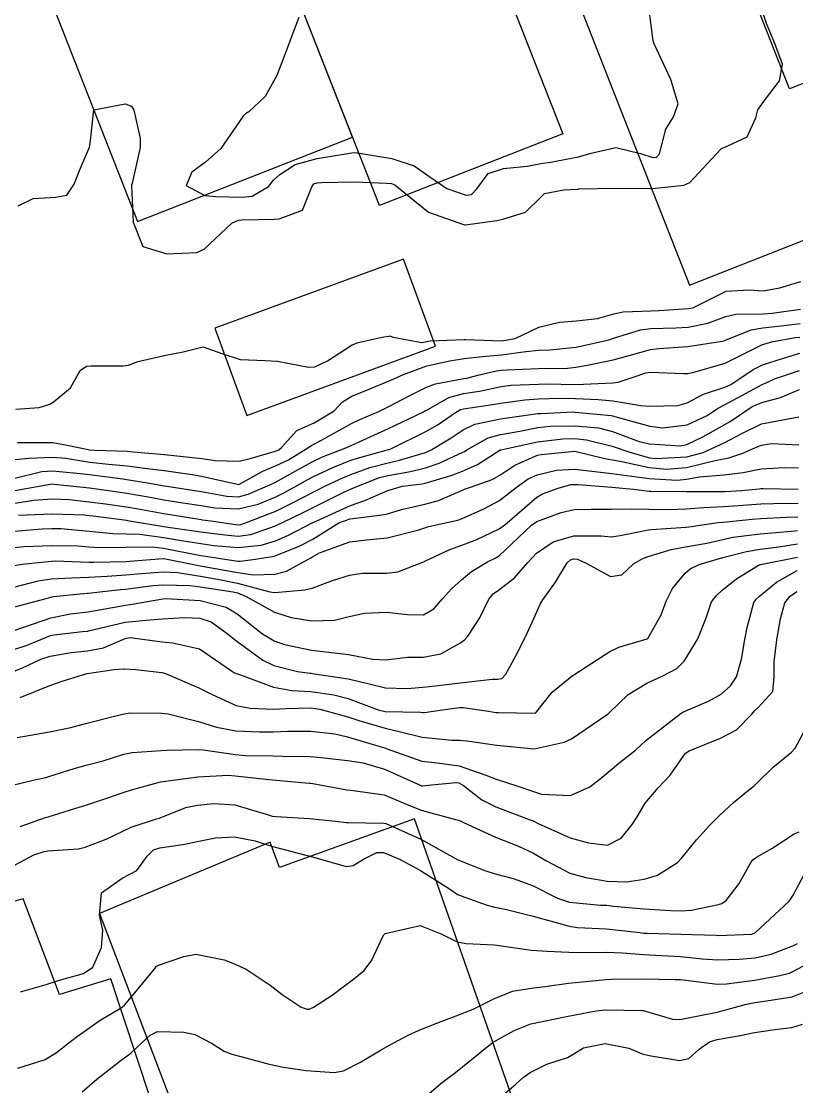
# Model space of a CAD drawing. Header units: metres. Extents: x 307586 to 320046, y 7427249 to 7434250.
# Drawn here: x 315771.9 to 315813.5, y 7432436.7 to 7432493.9 of the extents above; entities that cross this region are included whole.
import ezdxf

# ---------------------------------------------------------------- set-up
doc = ezdxf.new("R2010")
doc.units = ezdxf.units.M
doc.header["$MEASUREMENT"] = 0
for name, color, linetype in [('Curvas de Nivel 1m', 11, 'Continuous'), ('Curvas de Nivel 5m', 15, 'Continuous'), ('Edificações', 30, 'Continuous')]:
    doc.layers.add(name, color=color, linetype=linetype)

msp = doc.modelspace()

# ---------------------------------------------------------------- linework, layer by layer
at = {"layer": 'Curvas de Nivel 1m', "flags": 128}
for points, elevation in [([(315771.765, 7432483.959), (315772.566, 7432484.353), (315773.772, 7432484.422), (315774.365, 7432484.533), (315774.755, 7432485.12), (315775.052, 7432485.856), (315775.579, 7432487.112), (315775.623, 7432487.294), (315775.823, 7432489.11), (315777.494, 7432489.427), (315777.826, 7432489.3), (315777.965, 7432489.088), (315778.305, 7432487.579), (315778.305, 7432487.082), (315777.873, 7432485.178), (315777.842, 7432485.089), (315777.831, 7432485.04), (315777.929, 7432483.087), (315778.44, 7432481.78), (315779.736, 7432481.377), (315781.333, 7432481.448), (315781.739, 7432481.632), (315783.216, 7432483.018), (315783.577, 7432483.191), (315783.756, 7432483.209), (315785.509, 7432483.24), (315785.757, 7432483.25), (315787.011, 7432483.731), (315787.515, 7432484.973), (315787.616, 7432485.14), (315787.785, 7432485.192), (315788.029, 7432485.21), (315789.786, 7432485.247), (315791.528, 7432485.18), (315791.785, 7432485.147), (315791.954, 7432485.086), (315792.15, 7432484.914), (315793.764, 7432483.614), (315795.69, 7432482.935), (315795.754, 7432482.931), (315797.434, 7432483.177), (315797.759, 7432483.243), (315798.972, 7432483.625), (315799.777, 7432484.396), (315799.984, 7432484.614), (315801.029, 7432484.808), (315801.738, 7432484.846), (315801.783, 7432484.851), (315801.846, 7432484.862), (315803.784, 7432484.911), (315805.643, 7432484.893), (315805.784, 7432484.891), (315807.463, 7432485.057), (315807.788, 7432485.216), (315809.176, 7432486.709), (315809.485, 7432487.027), (315809.81, 7432487.183), (315810.846, 7432487.661), (315811.327, 7432488.685), (315811.423, 7432489.098), (315811.843, 7432489.678), (315812.596, 7432490.669), (315812.744, 7432491.549), (315812.343, 7432492.673), (315811.889, 7432493.744), (315811.572, 7432494.683)], 737), ([(315786.812, 7432494.058), (315786.4, 7432492.985), (315786.256, 7432492.6), (315785.859, 7432491.561), (315785.701, 7432491.145), (315785.642, 7432490.992), (315785.011, 7432489.823), (315784.12, 7432489.007), (315783.94, 7432488.89), (315783.82, 7432488.761), (315782.623, 7432487.028), (315781.796, 7432486.299), (315781.079, 7432485.758), (315780.773, 7432485.05), (315781.775, 7432484.503), (315782.349, 7432484.456), (315783.774, 7432484.422), (315784.306, 7432484.474), (315785.19, 7432484.996), (315785.442, 7432485.337), (315785.789, 7432485.645), (315786.61, 7432486.167), (315787.798, 7432486.492), (315789.658, 7432486.799), (315789.802, 7432486.813), (315789.937, 7432486.803), (315791.799, 7432486.491), (315793, 7432486.107), (315793.789, 7432485.539), (315794.749, 7432484.88), (315795.778, 7432484.537), (315796.076, 7432484.569), (315796.351, 7432484.864), (315796.968, 7432485.682), (315797.794, 7432485.967), (315799.056, 7432486.091), (315799.797, 7432486.219), (315800.309, 7432486.304), (315801.801, 7432486.584), (315802.492, 7432486.79), (315803.806, 7432487.09), (315805.125, 7432486.757), (315805.801, 7432486.548), (315805.985, 7432486.565), (315806.148, 7432486.747), (315806.487, 7432488.073), (315806.91, 7432488.739), (315807.148, 7432489.429), (315806.764, 7432490.741), (315805.872, 7432492.65), (315805.828, 7432492.75), (315805.811, 7432492.813), (315805.557, 7432494.753)], 736), ([(315771.632, 7432473.055), (315772.886, 7432473.141), (315773.447, 7432473.321), (315773.637, 7432473.427), (315774.57, 7432474.2), (315775.083, 7432475.116), (315775.429, 7432475.349), (315775.666, 7432475.378), (315777.392, 7432475.367), (315777.666, 7432475.408), (315778.183, 7432475.598), (315779.672, 7432475.942), (315780.604, 7432476.12), (315781.676, 7432476.397), (315782.684, 7432476.036), (315783.67, 7432475.718), (315785.006, 7432475.66), (315785.669, 7432475.615), (315787.334, 7432475.305), (315787.666, 7432475.318), (315788.343, 7432475.633), (315789.678, 7432476.491), (315789.988, 7432476.628), (315791.372, 7432476.923), (315791.634, 7432476.97), (315791.683, 7432476.974), (315791.731, 7432476.966), (315791.866, 7432476.917), (315793.41, 7432476.624), (315793.681, 7432476.676), (315793.859, 7432476.71), (315795.682, 7432476.785), (315795.773, 7432476.778), (315797.682, 7432476.709), (315798.414, 7432476.839), (315799.689, 7432477.443), (315800.783, 7432477.718), (315801.693, 7432477.782), (315802.831, 7432477.92), (315803.697, 7432478.16), (315804.199, 7432478.264), (315805.707, 7432478.325), (315806.117, 7432478.336), (315807.709, 7432478.441), (315807.947, 7432478.489), (315808.411, 7432478.72), (315809.72, 7432479.381), (315810.956, 7432479.452), (315811.72, 7432479.392), (315812.611, 7432479.556), (315813.725, 7432479.902)], 738), ([(315771.712, 7432471.256), (315773.614, 7432471.267), (315774.387, 7432471.122), (315775.609, 7432470.87), (315775.876, 7432470.84), (315777.608, 7432470.786), (315777.928, 7432470.765), (315779.606, 7432470.607), (315780.101, 7432470.559), (315781.603, 7432470.408), (315782.33, 7432470.301), (315783.602, 7432470.258), (315784.208, 7432470.4), (315785.61, 7432470.818), (315785.732, 7432470.868), (315785.871, 7432470.987), (315786.695, 7432471.907), (315787.626, 7432472.313), (315788.696, 7432472.954), (315789.148, 7432473.44), (315789.645, 7432473.748), (315790.489, 7432474.093), (315791.658, 7432474.573), (315791.899, 7432474.677), (315792.427, 7432474.909), (315793.668, 7432475.366), (315794.906, 7432475.642), (315795.672, 7432475.761), (315796.659, 7432475.874), (315797.674, 7432475.962), (315798.987, 7432476.141), (315799.677, 7432476.213), (315800.264, 7432476.228), (315801.679, 7432476.376), (315803.438, 7432476.774), (315803.684, 7432476.85), (315805.138, 7432477.306), (315805.692, 7432477.373), (315807.025, 7432477.405), (315807.694, 7432477.452), (315808.751, 7432477.66), (315809.703, 7432478.022), (315810.253, 7432478.146), (315811.705, 7432478.157), (315812.189, 7432478.19), (315813.709, 7432478.413)], 739), ([(315771.586, 7432469.349), (315773.022, 7432469.708), (315773.592, 7432469.746), (315775.101, 7432469.604), (315775.589, 7432469.54), (315777.372, 7432469.307), (315777.586, 7432469.281), (315778.803, 7432469.072), (315779.473, 7432468.952), (315779.582, 7432468.932), (315779.731, 7432468.909), (315781.579, 7432468.622), (315782.943, 7432468.386), (315783.576, 7432468.353), (315784.099, 7432468.483), (315785.259, 7432468.993), (315785.48, 7432469.095), (315785.585, 7432469.151), (315786.767, 7432469.806), (315787.602, 7432470.266), (315788.082, 7432470.486), (315789.245, 7432470.946), (315789.615, 7432471.1), (315790.872, 7432471.675), (315791.624, 7432472.011), (315793.466, 7432472.893), (315793.575, 7432472.949), (315793.634, 7432472.984), (315794.856, 7432473.667), (315795.648, 7432473.881), (315796.495, 7432474.016), (315797.654, 7432474.255), (315798.171, 7432474.326), (315799.656, 7432474.392), (315800.075, 7432474.398), (315801.657, 7432474.372), (315802.07, 7432474.38), (315803.658, 7432474.467), (315803.927, 7432474.5), (315804.738, 7432474.759), (315805.418, 7432475), (315805.666, 7432475.038), (315807.443, 7432474.955), (315807.665, 7432474.96), (315807.946, 7432475.006), (315809.671, 7432475.51), (315810.459, 7432475.908), (315811.681, 7432476.513), (315812.242, 7432476.672), (315813.45, 7432476.89), (315813.687, 7432476.915)], 741), ([(315771.578, 7432468.682), (315773.473, 7432469.023), (315773.582, 7432469.034), (315773.681, 7432469.03), (315775.58, 7432468.819), (315777.1, 7432468.616), (315777.578, 7432468.548), (315778.83, 7432468.322), (315779.574, 7432468.189), (315780.595, 7432468.027), (315781.571, 7432467.877), (315782.296, 7432467.755), (315783.57, 7432467.699), (315784.624, 7432467.948), (315785.577, 7432468.353), (315786.003, 7432468.562), (315786.759, 7432468.978), (315787.284, 7432469.277), (315787.59, 7432469.441), (315788.631, 7432469.921), (315789.603, 7432470.304), (315790.079, 7432470.462), (315791.612, 7432470.875), (315791.646, 7432470.886), (315791.742, 7432470.918), (315793.623, 7432471.849), (315794.277, 7432472.233), (315795.212, 7432472.874), (315795.479, 7432473.028), (315795.636, 7432473.072), (315797.202, 7432473.292), (315797.641, 7432473.362), (315798.922, 7432473.553), (315799.645, 7432473.604), (315800.816, 7432473.638), (315801.645, 7432473.621), (315802.86, 7432473.566), (315803.644, 7432473.497), (315805.157, 7432473.238), (315805.64, 7432473.203), (315807.136, 7432473.24), (315807.643, 7432473.389), (315808.517, 7432473.849), (315809.656, 7432474.236), (315809.983, 7432474.372), (315810.467, 7432474.692), (315811.17, 7432475.183), (315811.67, 7432475.426), (315812.799, 7432475.788), (315813.677, 7432476.048)], 742), ([(315771.571, 7432468.013), (315772.593, 7432468.164), (315773.574, 7432468.235), (315774.5, 7432468.194), (315775.573, 7432468.082), (315776.44, 7432467.97), (315777.57, 7432467.812), (315778.198, 7432467.702), (315779.567, 7432467.446), (315781.46, 7432467.145), (315781.564, 7432467.132), (315781.641, 7432467.116), (315782.218, 7432467.03), (315783.409, 7432466.86), (315783.561, 7432466.848), (315783.703, 7432466.867), (315784.094, 7432467.005), (315785.155, 7432467.406), (315785.569, 7432467.58), (315786.514, 7432468.04), (315787.579, 7432468.603), (315788.273, 7432468.96), (315789.164, 7432469.372), (315789.592, 7432469.551), (315790.615, 7432469.913), (315791.602, 7432470.172), (315792.207, 7432470.307), (315793.611, 7432470.731), (315793.728, 7432470.772), (315793.951, 7432470.887), (315794.98, 7432471.516), (315795.624, 7432471.944), (315796.254, 7432472.236), (315797.63, 7432472.52), (315799.622, 7432472.809), (315799.795, 7432472.818), (315801.538, 7432472.897), (315801.634, 7432472.894), (315802.797, 7432472.783), (315803.563, 7432472.702), (315803.632, 7432472.688), (315803.756, 7432472.645), (315805.627, 7432472.132), (315806.325, 7432472.044), (315807.628, 7432472.208), (315808.708, 7432472.714), (315809.267, 7432473.077), (315809.642, 7432473.273), (315810.563, 7432473.777), (315811.658, 7432474.368), (315811.873, 7432474.464), (315812.326, 7432474.67), (315813.668, 7432475.126)], 743), ([(315771.772, 7432467.364), (315773.566, 7432467.434), (315775.307, 7432467.371), (315775.565, 7432467.345), (315775.777, 7432467.32), (315777.563, 7432467.089), (315777.619, 7432467.079), (315779.56, 7432466.747), (315779.922, 7432466.693), (315781.557, 7432466.471), (315782.832, 7432466.297), (315783.555, 7432466.239), (315784.229, 7432466.331), (315785.561, 7432466.795), (315785.696, 7432466.854), (315785.971, 7432466.986), (315787.037, 7432467.506), (315787.571, 7432467.773), (315789.256, 7432468.621), (315789.581, 7432468.762), (315789.71, 7432468.81), (315790.006, 7432468.936), (315791.132, 7432469.382), (315791.592, 7432469.496), (315792.8, 7432469.697), (315793.598, 7432469.892), (315794.332, 7432470.153), (315795.611, 7432470.742), (315795.696, 7432470.785), (315795.827, 7432470.868), (315796.965, 7432471.511), (315797.621, 7432471.693), (315798.661, 7432471.872), (315799.625, 7432472.057), (315800.306, 7432472.133), (315801.626, 7432472.149), (315802.883, 7432472.038), (315803.624, 7432471.854), (315805.057, 7432471.317), (315805.617, 7432471.181), (315807.272, 7432471.077), (315807.617, 7432471.145), (315808.47, 7432471.566), (315809.628, 7432472.208), (315809.94, 7432472.386), (315810.385, 7432472.692), (315811.131, 7432473.194), (315811.644, 7432473.404), (315812.647, 7432473.666), (315813.655, 7432474.098)], 744), ([(315771.548, 7432465.628), (315772.073, 7432465.677), (315773.549, 7432465.742), (315774.956, 7432465.709), (315775.548, 7432465.659), (315776.07, 7432465.624), (315777.548, 7432465.635), (315778.951, 7432465.664), (315779.548, 7432465.599), (315781.356, 7432465.231), (315781.545, 7432465.199), (315781.685, 7432465.179), (315782.74, 7432465.022), (315783.541, 7432464.896), (315783.66, 7432464.89), (315784.479, 7432465.001), (315785.388, 7432465.148), (315785.545, 7432465.186), (315786.836, 7432465.691), (315787.554, 7432466.066), (315788.96, 7432466.949), (315789.565, 7432467.167), (315791.136, 7432467.355), (315791.568, 7432467.44), (315792.323, 7432467.661), (315793.573, 7432467.942), (315794.303, 7432468.155), (315795.581, 7432468.699), (315795.698, 7432468.753), (315796.015, 7432468.866), (315797.175, 7432469.268), (315797.593, 7432469.506), (315798.402, 7432470.037), (315799.609, 7432470.572), (315799.81, 7432470.618), (315801.613, 7432470.8), (315803.224, 7432470.392), (315803.609, 7432470.334), (315804.127, 7432470.245), (315805.605, 7432469.916), (315806.522, 7432469.823), (315807.605, 7432469.92), (315809.218, 7432470.315), (315809.61, 7432470.386), (315809.877, 7432470.431), (315810.617, 7432470.69), (315811.308, 7432470.991), (315811.617, 7432471.121), (315812.153, 7432471.207), (315813.618, 7432471.137)], 746), ([(315771.535, 7432464.663), (315771.966, 7432464.724), (315773.539, 7432464.901), (315773.762, 7432464.905), (315775.539, 7432464.84), (315775.806, 7432464.839), (315777.54, 7432464.875), (315777.734, 7432464.885), (315779.542, 7432465.03), (315779.575, 7432465.027), (315781.537, 7432464.634), (315782.018, 7432464.551), (315783.532, 7432464.288), (315784.367, 7432464.165), (315785.531, 7432464.197), (315786.155, 7432464.359), (315787.251, 7432464.973), (315787.445, 7432465.07), (315787.544, 7432465.123), (315787.925, 7432465.343), (315789.553, 7432465.937), (315790.441, 7432466.044), (315791.555, 7432466.145), (315793.241, 7432466.576), (315793.561, 7432466.687), (315793.717, 7432466.733), (315794.34, 7432466.882), (315795.339, 7432467.098), (315795.566, 7432467.174), (315796.737, 7432467.693), (315797.576, 7432468.156), (315798.47, 7432468.837), (315799.111, 7432469.306), (315799.593, 7432469.522), (315800.625, 7432469.782), (315801.598, 7432469.827), (315802.531, 7432469.72), (315803.601, 7432469.597), (315804.932, 7432469.424), (315805.599, 7432469.335), (315807.092, 7432469.241), (315807.599, 7432469.293), (315808.289, 7432469.409), (315809.601, 7432469.522), (315810.637, 7432469.655), (315811.605, 7432469.84), (315812.853, 7432469.909), (315813.605, 7432469.892)], 747), ([(315771.518, 7432463.505), (315772.83, 7432463.834), (315773.525, 7432463.946), (315774.638, 7432464.007), (315775.527, 7432464.037), (315776.537, 7432464.085), (315777.529, 7432464.151), (315778.372, 7432464.229), (315779.532, 7432464.316), (315780.304, 7432464.28), (315781.529, 7432464.081), (315782.651, 7432463.898), (315783.524, 7432463.718), (315785.256, 7432463.253), (315785.516, 7432463.215), (315787.133, 7432463.351), (315787.52, 7432463.445), (315788.623, 7432463.857), (315789.531, 7432464.143), (315790.223, 7432464.242), (315791.533, 7432464.247), (315792.126, 7432464.319), (315793.543, 7432464.867), (315793.574, 7432464.89), (315794.908, 7432465.518), (315795.552, 7432465.758), (315796.357, 7432466.06), (315797.561, 7432466.63), (315797.862, 7432466.846), (315799.578, 7432468.331), (315799.885, 7432468.512), (315800.723, 7432468.809), (315801.389, 7432468.999), (315801.586, 7432469.012), (315801.786, 7432468.997), (315803.594, 7432468.868), (315804.754, 7432468.758), (315805.592, 7432468.656), (315805.69, 7432468.65), (315807.591, 7432468.632), (315807.691, 7432468.629), (315809.592, 7432468.624), (315809.666, 7432468.626), (315810.56, 7432468.69), (315811.5, 7432468.775), (315811.594, 7432468.785), (315811.709, 7432468.794), (315813.594, 7432468.763)], 748), ([(315771.506, 7432462.424), (315773.265, 7432462.888), (315773.511, 7432462.962), (315773.648, 7432462.992), (315774.895, 7432463.116), (315775.456, 7432463.168), (315775.514, 7432463.173), (315777.238, 7432463.364), (315777.518, 7432463.397), (315779, 7432463.586), (315779.521, 7432463.623), (315780.981, 7432463.586), (315781.52, 7432463.521), (315783.288, 7432463.242), (315783.516, 7432463.193), (315783.985, 7432463.005), (315785.505, 7432462.154), (315786.392, 7432461.867), (315787.5, 7432461.692), (315788.726, 7432461.722), (315789.503, 7432461.926), (315790.333, 7432462.104), (315791.505, 7432462.148), (315792.634, 7432462.033), (315793.504, 7432462.007), (315794.058, 7432462.334), (315794.513, 7432462.88), (315794.991, 7432463.406), (315795.528, 7432463.888), (315796.069, 7432464.331), (315796.927, 7432464.856), (315797.344, 7432465.053), (315797.546, 7432465.186), (315799.287, 7432466.824), (315799.565, 7432467.013), (315800.873, 7432467.504), (315801.572, 7432467.665), (315802.481, 7432467.691), (315803.577, 7432467.684), (315804.633, 7432467.704), (315805.577, 7432467.682), (315806.654, 7432467.662), (315807.578, 7432467.704), (315808.525, 7432467.77), (315809.58, 7432467.827), (315810.395, 7432467.878), (315811.582, 7432467.971), (315812.258, 7432467.995), (315813.583, 7432468)], 749), ([(315771.478, 7432460.142), (315772.239, 7432460.391), (315773.49, 7432460.903), (315773.673, 7432460.945), (315775.213, 7432461.113), (315775.466, 7432461.137), (315775.493, 7432461.142), (315775.534, 7432461.15), (315777.498, 7432461.624), (315778.813, 7432461.753), (315779.5, 7432461.799), (315780.677, 7432461.872), (315781.501, 7432461.83), (315782.106, 7432461.638), (315782.968, 7432461.018), (315783.487, 7432460.594), (315784.881, 7432459.587), (315785.467, 7432459.287), (315786.744, 7432458.971), (315787.391, 7432458.889), (315787.462, 7432458.881), (315787.548, 7432458.873), (315789.459, 7432458.588), (315789.924, 7432458.469), (315791.455, 7432458.104), (315792.616, 7432458.064), (315793.455, 7432458.127), (315794.141, 7432458.198), (315795.458, 7432458.369), (315797.174, 7432458.558), (315797.46, 7432458.566), (315797.693, 7432458.605), (315797.911, 7432458.836), (315798.459, 7432459.855), (315798.963, 7432460.828), (315799.505, 7432462.007), (315799.745, 7432462.583), (315799.892, 7432462.816), (315800.579, 7432463.758), (315801.204, 7432464.803), (315801.379, 7432464.967), (315801.545, 7432465.021), (315801.753, 7432465.005), (315802.216, 7432464.79), (315803.532, 7432464.068), (315804.13, 7432464.168), (315804.767, 7432464.758), (315805.26, 7432465.038), (315805.547, 7432465.143), (315806.77, 7432465.519), (315807.552, 7432465.661), (315808.699, 7432465.857), (315809.557, 7432466.062), (315810.078, 7432466.175), (315811.56, 7432466.355), (315813.437, 7432466.527), (315813.562, 7432466.543)], 751), ([(315771.461, 7432458.963), (315771.955, 7432459.153), (315772.981, 7432459.627), (315773.473, 7432459.791), (315774.598, 7432459.997), (315775.478, 7432460.083), (315776.331, 7432460.247), (315777.488, 7432460.742), (315777.764, 7432460.802), (315779.486, 7432460.568), (315780.028, 7432460.511), (315781.48, 7432460.185), (315783.202, 7432459.014), (315783.356, 7432458.906), (315783.461, 7432458.861), (315783.681, 7432458.788), (315785.454, 7432458.125), (315786.433, 7432457.955), (315787.452, 7432457.894), (315788.68, 7432457.719), (315789.449, 7432457.519), (315791.056, 7432456.924), (315791.442, 7432456.835), (315793.342, 7432456.791), (315793.442, 7432456.782), (315793.554, 7432456.777), (315794.268, 7432456.882), (315795.294, 7432457.022), (315795.445, 7432457.042), (315795.622, 7432457.045), (315796.977, 7432456.847), (315797.381, 7432456.78), (315797.442, 7432456.77), (315797.516, 7432456.765), (315799.442, 7432456.733), (315799.513, 7432456.748), (315799.581, 7432456.819), (315800.403, 7432457.861), (315801.472, 7432458.736), (315801.509, 7432458.763), (315801.564, 7432458.799), (315803.486, 7432460.043), (315803.978, 7432460.275), (315805.493, 7432460.726), (315805.524, 7432460.75), (315806.234, 7432462.014), (315806.512, 7432462.74), (315806.841, 7432463.419), (315807.536, 7432464.244), (315807.79, 7432464.476), (315808.276, 7432464.719), (315809.547, 7432465.096), (315810.821, 7432465.417), (315811.551, 7432465.53), (315812.547, 7432465.659), (315813.555, 7432465.829)], 752), ([(315771.871, 7432457.578), (315773.454, 7432458.22), (315774.12, 7432458.46), (315775.461, 7432458.874), (315776.901, 7432459.088), (315777.425, 7432459.119), (315777.464, 7432459.12), (315778.074, 7432459.074), (315779.461, 7432458.911), (315779.661, 7432458.858), (315781.453, 7432458.091), (315782.156, 7432457.735), (315783.444, 7432457.153), (315784.193, 7432457.003), (315785.443, 7432456.952), (315786.127, 7432456.98), (315787.444, 7432457.019), (315787.934, 7432456.955), (315789.439, 7432456.54), (315790.02, 7432456.351), (315791.433, 7432455.942), (315792.263, 7432455.739), (315793.428, 7432455.446), (315795.021, 7432455.281), (315795.427, 7432455.283), (315795.815, 7432455.252), (315797.425, 7432455.02), (315799.423, 7432454.82), (315801.048, 7432455.182), (315801.428, 7432455.358), (315803.34, 7432456.67), (315803.443, 7432456.737), (315803.459, 7432456.754), (315803.477, 7432456.77), (315804.479, 7432457.739), (315805.467, 7432458.349), (315805.742, 7432458.474), (315806.34, 7432458.741), (315807.074, 7432459.137), (315807.481, 7432459.528), (315808.217, 7432460.719), (315808.65, 7432461.859), (315808.946, 7432462.709), (315809.19, 7432463.033), (315809.522, 7432463.332), (315810.282, 7432463.942), (315811.468, 7432464.681), (315811.521, 7432464.703), (315811.543, 7432464.705), (315811.577, 7432464.713), (315813.548, 7432465.115)], 753), ([(315771.702, 7432455.433), (315773.429, 7432455.74), (315774.573, 7432455.977), (315775.434, 7432456.193), (315776.93, 7432456.58), (315777.439, 7432456.711), (315777.767, 7432456.75), (315779.44, 7432456.731), (315779.801, 7432456.695), (315781.435, 7432456.292), (315782.401, 7432455.994), (315783.431, 7432455.795), (315784.692, 7432455.736), (315785.43, 7432455.737), (315786.222, 7432455.769), (315787.431, 7432455.78), (315788.747, 7432455.63), (315789.428, 7432455.47), (315791.279, 7432454.921), (315791.422, 7432454.872), (315791.496, 7432454.845), (315793.412, 7432454.164), (315794.223, 7432454.07), (315795.409, 7432453.91), (315796.843, 7432453.407), (315797.398, 7432453.195), (315798.55, 7432452.828), (315799.39, 7432452.529), (315799.817, 7432452.387), (315801.388, 7432452.314), (315802.423, 7432452.785), (315802.962, 7432453.214), (315803.405, 7432453.581), (315804.058, 7432454.119), (315804.857, 7432454.756), (315805.155, 7432455.023), (315805.428, 7432455.275), (315807.31, 7432456.731), (315807.395, 7432456.78), (315807.444, 7432456.802), (315808.783, 7432457.38), (315809.459, 7432457.756), (315809.963, 7432458.198), (315810.279, 7432458.692), (315810.543, 7432459.628), (315810.736, 7432460.688), (315810.86, 7432461.325), (315811.205, 7432462.683), (315811.337, 7432462.86), (315811.518, 7432463.023), (315812.424, 7432463.772), (315813.539, 7432464.389)], 754), ([(315771.866, 7432450.652), (315773.226, 7432451.132), (315773.373, 7432451.183), (315774.855, 7432451.638), (315775.38, 7432451.802), (315776.451, 7432452.161), (315777.387, 7432452.484), (315777.836, 7432452.628), (315779.393, 7432453.06), (315781.147, 7432453.292), (315781.397, 7432453.314), (315783.012, 7432453.403), (315783.399, 7432453.384), (315785.209, 7432453.179), (315785.396, 7432453.163), (315787.363, 7432452.991), (315787.393, 7432452.988), (315787.565, 7432452.958), (315789.39, 7432452.623), (315789.732, 7432452.594), (315791.387, 7432452.355), (315792.412, 7432451.933), (315793.379, 7432451.541), (315795.213, 7432451.033), (315795.374, 7432450.992), (315795.462, 7432450.957), (315795.638, 7432450.866), (315797.362, 7432450.086), (315798.586, 7432449.603), (315799.357, 7432449.247), (315800.088, 7432448.813), (315801.343, 7432448.155), (315802.204, 7432447.923), (315803.337, 7432447.732), (315804.409, 7432447.687), (315805.339, 7432447.838), (315806.038, 7432448.044), (315807.11, 7432448.724), (315807.356, 7432448.981), (315808.134, 7432449.944), (315808.832, 7432450.705), (315809.105, 7432450.974), (315809.378, 7432451.244), (315810.125, 7432451.953), (315811.013, 7432452.684), (315811.23, 7432452.847), (315811.398, 7432452.999), (315812.24, 7432453.838), (315813.226, 7432454.653), (315813.425, 7432454.856), (315814.058, 7432456.023)], 756), ([(315771.336, 7432448.458), (315772.601, 7432449.141), (315773.156, 7432449.322), (315773.346, 7432449.352), (315774.998, 7432449.463), (315775.349, 7432449.54), (315776.468, 7432449.981), (315777.363, 7432450.412), (315777.818, 7432450.623), (315779.175, 7432451.062), (315779.328, 7432451.106), (315779.374, 7432451.123), (315780.751, 7432451.675), (315781.381, 7432451.808), (315782.251, 7432451.896), (315783.381, 7432451.82), (315785.052, 7432451.317), (315785.375, 7432451.22), (315785.586, 7432451.198), (315787.374, 7432451.084), (315788.782, 7432450.946), (315789.372, 7432450.88), (315789.43, 7432450.881), (315791.372, 7432450.841), (315791.47, 7432450.82), (315793.359, 7432449.971), (315795.343, 7432448.87), (315796.791, 7432448.301), (315797.336, 7432448.124), (315798.299, 7432447.864), (315799.333, 7432447.491), (315800.68, 7432446.806), (315801.321, 7432446.595), (315802.991, 7432446.446), (315803.32, 7432446.43), (315803.694, 7432446.392), (315805.318, 7432446.234), (315806.743, 7432446.154), (315807.317, 7432446.133), (315807.864, 7432446.168), (315809.321, 7432446.475), (315809.488, 7432446.532), (315809.722, 7432446.696), (315810.421, 7432447.605), (315811.033, 7432448.683), (315811.165, 7432448.872), (315811.356, 7432449.02), (315812.169, 7432449.476), (315813.369, 7432450.258), (315813.642, 7432450.376)], 757), ([(315771.89, 7432441.781), (315773.263, 7432442.185), (315773.976, 7432442.412), (315775.269, 7432442.764), (315775.765, 7432443.103), (315776.224, 7432444.16), (315776.305, 7432445.095), (315776.111, 7432445.898), (315776.226, 7432447.096), (315777.331, 7432447.883), (315778.118, 7432448.29), (315778.667, 7432449.067), (315779.006, 7432449.405), (315779.35, 7432449.515), (315780.694, 7432449.705), (315781.355, 7432449.855), (315782.336, 7432450.048), (315783.359, 7432450.1), (315784.466, 7432449.889), (315785.352, 7432449.605), (315787.185, 7432449.123), (315787.345, 7432449.089), (315787.789, 7432448.956), (315789.339, 7432448.509), (315789.718, 7432448.557), (315790.307, 7432448.93), (315791.001, 7432449.271), (315791.348, 7432449.264), (315792.208, 7432448.907), (315792.946, 7432448.503), (315793.337, 7432448.291), (315794.895, 7432447.306), (315795.324, 7432447.01), (315795.421, 7432446.965), (315795.707, 7432446.864), (315796.906, 7432446.433), (315797.318, 7432446.338), (315797.947, 7432446.203), (315799.313, 7432445.859), (315800.603, 7432445.515), (315801.308, 7432445.309), (315801.754, 7432445.24), (315803.307, 7432445.17), (315805.09, 7432444.967), (315805.305, 7432444.942), (315805.491, 7432444.934), (315807.305, 7432444.88), (315809.186, 7432444.819), (315809.304, 7432444.817), (315811.1, 7432444.887), (315811.306, 7432444.966), (315813.099, 7432446.653), (315813.2, 7432446.777), (315813.328, 7432446.971), (315813.908, 7432448.08)], 758), ([(315771.747, 7432437.69), (315773.213, 7432438.154), (315773.81, 7432438.532), (315774.557, 7432439.117), (315774.937, 7432439.403), (315775.23, 7432439.614), (315776.109, 7432440.228), (315777.25, 7432440.904), (315777.352, 7432440.978), (315777.453, 7432441.078), (315778.282, 7432442.05), (315779.098, 7432443.062), (315779.176, 7432443.159), (315779.275, 7432443.222), (315780.643, 7432443.686), (315781.284, 7432443.8), (315782.798, 7432443.499), (315783.278, 7432443.326), (315783.982, 7432443.003), (315785.264, 7432442.144), (315785.921, 7432441.642), (315786.939, 7432440.965), (315787.251, 7432440.849), (315787.358, 7432440.853), (315787.592, 7432440.957), (315788.593, 7432441.613), (315789.265, 7432442.106), (315789.742, 7432442.461), (315790.313, 7432442.93), (315790.727, 7432443.48), (315791.3, 7432444.721), (315791.368, 7432444.853), (315791.444, 7432444.918), (315793.308, 7432445.354), (315794.483, 7432444.878), (315795.297, 7432444.473), (315795.771, 7432444.388), (315797.295, 7432444.302), (315797.913, 7432444.215), (315799.291, 7432444.02), (315800.131, 7432443.97), (315801.29, 7432443.911), (315802.185, 7432443.891), (315803.29, 7432443.907), (315804.171, 7432443.88), (315805.289, 7432443.79), (315806.283, 7432443.741), (315807.287, 7432443.68), (315808.44, 7432443.554), (315809.285, 7432443.509), (315810.431, 7432443.543), (315811.287, 7432443.613), (315812.147, 7432443.81), (315813.297, 7432444.259), (315813.56, 7432444.387)], 759), ([(315793.774, 7432436.307), (315794.428, 7432436.878), (315794.873, 7432437.207), (315795.209, 7432437.463), (315796.91, 7432438.845), (315797.235, 7432439.079), (315798.351, 7432439.72), (315799.245, 7432440.065), (315799.859, 7432440.202), (315801.25, 7432440.474), (315802.754, 7432440.777), (315803.253, 7432440.823), (315805.221, 7432440.782), (315805.253, 7432440.782), (315805.283, 7432440.78), (315805.401, 7432440.748), (315806.842, 7432440.319), (315807.249, 7432440.297), (315807.597, 7432440.369), (315809.253, 7432440.7), (315810.817, 7432441.125), (315811.258, 7432441.214), (315811.889, 7432441.3), (315813.262, 7432441.523), (315814.072, 7432441.834)], 761), ([(315797.766, 7432436.266), (315798.444, 7432436.828), (315798.848, 7432437.184), (315799.213, 7432437.466), (315800.117, 7432437.913), (315801.225, 7432438.27), (315801.565, 7432438.458), (315802.078, 7432438.787), (315803.235, 7432439.008), (315804.51, 7432438.757), (315805.229, 7432438.469), (315805.606, 7432438.365), (315807.224, 7432438.104), (315807.734, 7432438.206), (315808.278, 7432438.71), (315808.834, 7432439.107), (315809.238, 7432439.226), (315810.483, 7432439.445), (315811.242, 7432439.603), (315812.343, 7432439.762), (315813.245, 7432439.873), (315813.83, 7432440.061)], 762)]:
    msp.add_lwpolyline(points, dxfattribs=dict(at, elevation=elevation))
at = {"layer": 'Curvas de Nivel 5m', "flags": 128}
for points, elevation in [([(315771.601, 7432470.346), (315772.334, 7432470.417), (315773.603, 7432470.475), (315774.314, 7432470.411), (315775.599, 7432470.21), (315776.603, 7432470.094), (315777.597, 7432470.006), (315778.812, 7432469.855), (315779.593, 7432469.748), (315781.094, 7432469.541), (315781.589, 7432469.457), (315783.583, 7432469.01), (315784.872, 7432469.719), (315785.598, 7432470.025), (315786.249, 7432470.337), (315787.299, 7432470.973), (315787.487, 7432471.098), (315787.615, 7432471.164), (315788.031, 7432471.378), (315789.626, 7432472.271), (315790.077, 7432472.487), (315791.099, 7432472.925), (315791.462, 7432473.096), (315791.637, 7432473.186), (315792.762, 7432473.787), (315793.653, 7432474.236), (315794.136, 7432474.405), (315795.66, 7432474.691), (315795.812, 7432474.717), (315796.403, 7432474.863), (315797.415, 7432475.103), (315797.666, 7432475.138), (315797.986, 7432475.165), (315799.667, 7432475.238), (315801.223, 7432475.248), (315801.668, 7432475.292), (315802.284, 7432475.406), (315803.672, 7432475.69), (315804.517, 7432475.92), (315805.678, 7432476.246), (315806.122, 7432476.302), (315807.68, 7432476.401), (315809.506, 7432476.703), (315809.654, 7432476.73), (315809.684, 7432476.742), (315811.074, 7432477.305), (315811.694, 7432477.405), (315812.821, 7432477.538), (315813.698, 7432477.65)], 740), ([(315771.556, 7432466.499), (315773.049, 7432466.629), (315773.558, 7432466.651), (315774.046, 7432466.637), (315775.557, 7432466.501), (315776.841, 7432466.376), (315777.556, 7432466.359), (315778.286, 7432466.342), (315779.554, 7432466.168), (315780.626, 7432465.975), (315781.551, 7432465.836), (315782.258, 7432465.737), (315783.549, 7432465.633), (315784.791, 7432465.757), (315785.553, 7432465.985), (315786.255, 7432466.284), (315787.563, 7432466.963), (315787.579, 7432466.97), (315789.572, 7432467.871), (315790.354, 7432468.153), (315791.581, 7432468.68), (315792.375, 7432468.908), (315793.432, 7432469.046), (315793.586, 7432469.074), (315794.973, 7432469.495), (315795.596, 7432469.713), (315796.388, 7432470.076), (315797.584, 7432470.85), (315797.599, 7432470.864), (315797.637, 7432470.873), (315799.618, 7432471.301), (315800.962, 7432471.464), (315801.62, 7432471.476), (315802.237, 7432471.409), (315803.616, 7432471.055), (315804.511, 7432470.761), (315805.61, 7432470.444), (315805.953, 7432470.403), (315807.61, 7432470.483), (315808.49, 7432470.717), (315809.618, 7432471.24), (315810.572, 7432471.742), (315811.629, 7432472.254), (315813.62, 7432472.638)], 745), ([(315771.493, 7432461.16), (315773.5, 7432461.853), (315774.557, 7432462.065), (315775.504, 7432462.173), (315776.819, 7432462.404), (315777.507, 7432462.532), (315777.977, 7432462.607), (315779.511, 7432462.869), (315779.685, 7432462.885), (315781.51, 7432462.777), (315782.905, 7432462.418), (315783.504, 7432462.072), (315784.866, 7432460.996), (315785.487, 7432460.612), (315786.042, 7432460.424), (315787.48, 7432460.125), (315788.417, 7432460.012), (315789.477, 7432459.885), (315790.771, 7432459.629), (315791.473, 7432459.606), (315792.64, 7432459.738), (315793.476, 7432459.738), (315794.429, 7432459.93), (315795.488, 7432460.52), (315795.687, 7432460.67), (315795.88, 7432460.866), (315796.512, 7432461.85), (315796.994, 7432462.855), (315797.227, 7432463.144), (315797.52, 7432463.345), (315798.368, 7432464), (315799.083, 7432464.827), (315799.548, 7432465.323), (315800.442, 7432465.923), (315801.557, 7432466.254), (315803.025, 7432466.245), (315803.557, 7432466.206), (315804.052, 7432466.271), (315805.561, 7432466.579), (315805.715, 7432466.594), (315807.563, 7432466.71), (315807.729, 7432466.728), (315809.306, 7432466.965), (315809.567, 7432466.992), (315811.114, 7432467.141), (315811.57, 7432467.18), (315812.974, 7432467.257), (315813.572, 7432467.28)], 750), ([(315771.39, 7432452.857), (315772.569, 7432453.142), (315773.236, 7432453.292), (315773.396, 7432453.338), (315774.751, 7432453.768), (315775.405, 7432453.94), (315776.318, 7432454.187), (315777.415, 7432454.535), (315777.867, 7432454.625), (315779.418, 7432454.74), (315779.722, 7432454.753), (315781.419, 7432454.797), (315781.677, 7432454.779), (315783.416, 7432454.516), (315783.955, 7432454.464), (315785.415, 7432454.44), (315785.962, 7432454.434), (315787.415, 7432454.417), (315788.001, 7432454.367), (315789.412, 7432454.201), (315790.264, 7432454.077), (315791.405, 7432453.725), (315793.282, 7432452.892), (315793.356, 7432452.854), (315793.392, 7432452.838), (315793.451, 7432452.831), (315793.933, 7432452.885), (315795.252, 7432453.015), (315795.395, 7432452.994), (315795.632, 7432452.866), (315796.625, 7432452.091), (315797.382, 7432451.704), (315799.162, 7432451.035), (315799.374, 7432450.955), (315799.652, 7432450.817), (315801.365, 7432450.055), (315802.352, 7432449.775), (315803.362, 7432449.652), (315804.09, 7432450.038), (315804.692, 7432450.757), (315804.957, 7432451.174), (315805.385, 7432451.91), (315806.077, 7432452.74), (315806.726, 7432453.407), (315807.418, 7432454.407), (315807.547, 7432454.593), (315807.745, 7432454.717), (315809.43, 7432455.399), (315810.282, 7432455.843), (315811.101, 7432456.683), (315811.256, 7432456.871), (315811.448, 7432457.045), (315812.23, 7432457.9), (315812.306, 7432458.668), (315812.31, 7432459.496), (315812.452, 7432460.666), (315812.642, 7432461.801), (315812.877, 7432462.66), (315813.166, 7432463.008), (315813.522, 7432463.261)], 755), ([(315775.196, 7432436.418), (315775.967, 7432437.099), (315777.213, 7432438.066), (315777.791, 7432438.501), (315778.413, 7432439.068), (315778.835, 7432439.458), (315779.232, 7432439.657), (315780.648, 7432439.629), (315781.23, 7432439.502), (315782.128, 7432439.026), (315782.812, 7432438.609), (315783.217, 7432438.45), (315783.972, 7432438.246), (315785.212, 7432437.914), (315785.983, 7432437.751), (315787.209, 7432437.575), (315788.699, 7432437.454), (315789.209, 7432437.549), (315790.124, 7432438.021), (315791.22, 7432438.668), (315791.641, 7432438.914), (315792.668, 7432439.461), (315793.235, 7432439.721), (315794.062, 7432440.06), (315795.247, 7432440.498), (315796.156, 7432440.856), (315797.259, 7432441.415), (315798.263, 7432441.83), (315799.265, 7432441.99), (315799.999, 7432442.079), (315801.268, 7432442.261), (315802.916, 7432442.422), (315803.27, 7432442.447), (315803.573, 7432442.464), (315805.27, 7432442.487), (315807, 7432442.454), (315807.27, 7432442.444), (315807.572, 7432442.415), (315809.268, 7432442.206), (315809.749, 7432442.215), (315811.27, 7432442.407), (315812.612, 7432442.66), (315813.13, 7432442.797), (315813.276, 7432442.853), (315814.441, 7432443.483)], 760)]:
    msp.add_lwpolyline(points, dxfattribs=dict(at, elevation=elevation))
at = {"layer": 'Edificações'}
for points in [[(315813.127, 7432490.233), (315799.72, 7432524.379), (315791.492, 7432521.149), (315807.765, 7432479.704), (315815.993, 7432482.934), (315818.747, 7432484.016), (315815.881, 7432491.315)], [(315779.577, 7432513.415), (315789.405, 7432517.273), (315800.968, 7432487.824), (315791.14, 7432483.966)], [(315780.486, 7432511.1), (315768.951, 7432506.571), (315778.161, 7432483.116), (315789.696, 7432487.645)], [(315784.02, 7432472.711), (315794.132, 7432476.42), (315792.416, 7432481.097), (315782.305, 7432477.388)]]:
    msp.add_lwpolyline(points, close=True, dxfattribs=at)
for points in [[(315800.352, 7432430.095), (315793.004, 7432451.072), (315785.78, 7432448.465), (315785.267, 7432449.815), (315776.12, 7432445.997), (315780.548, 7432434.341)], [(315779.57, 7432433.875), (315776.727, 7432442.487), (315773.977, 7432441.649), (315772.017, 7432446.783), (315767.403, 7432445.479), (315767.776, 7432444.688), (315763.395, 7432443.291), (315763.208, 7432444.176), (315756.343, 7432441.559), (315759.372, 7432432.854)]]:
    msp.add_lwpolyline(points, dxfattribs=at)

doc.saveas('drawing.dxf')
